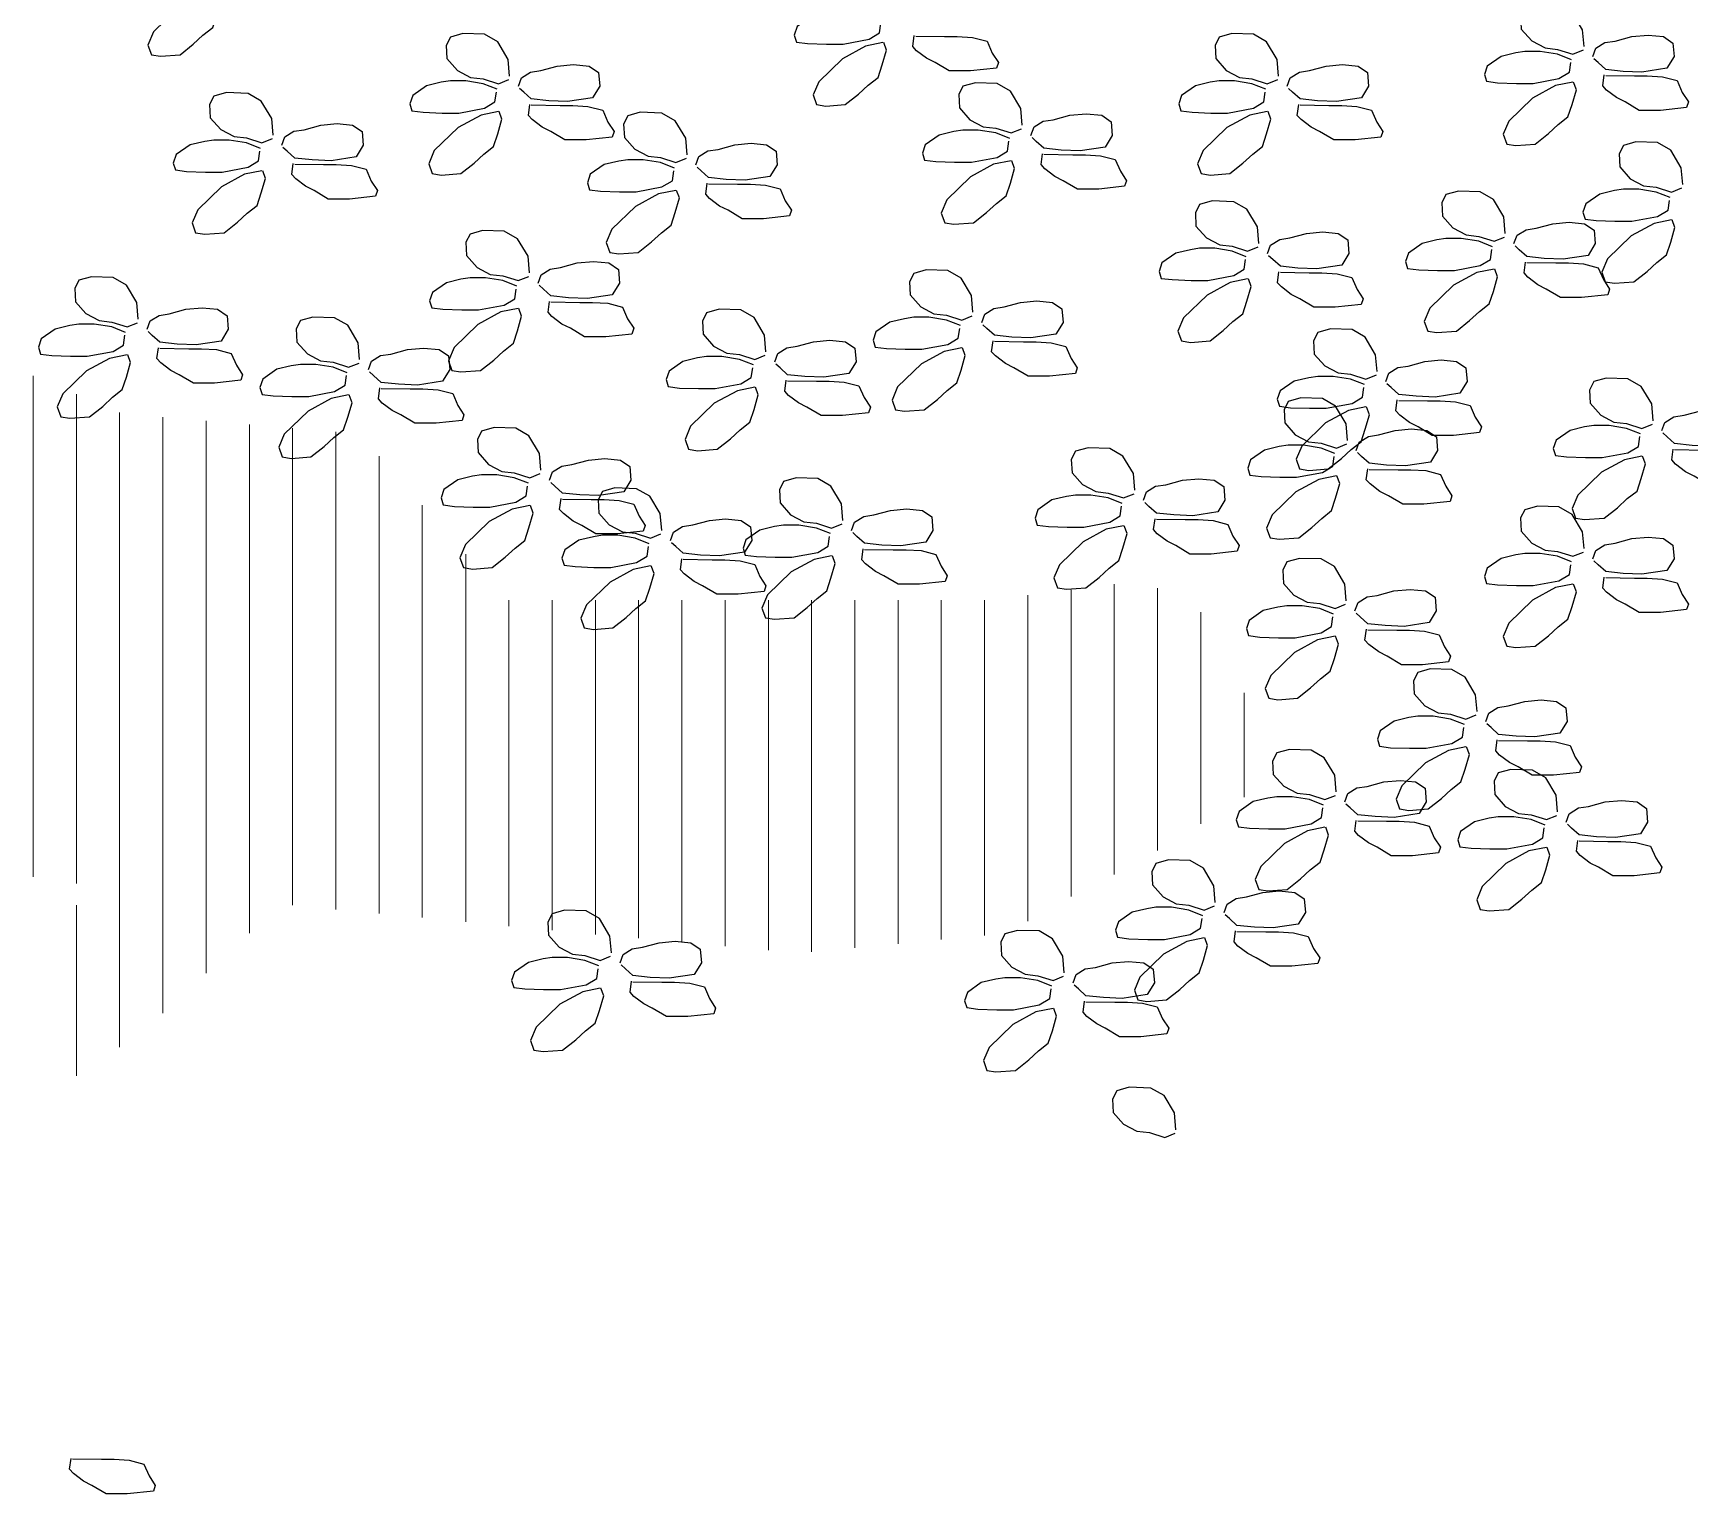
# Model space of a CAD drawing. Header units: millimetres. Extents: x 13268 to 164478, y 289082 to 363688.
# Drawn here: x 112344 to 114661, y 348337 to 350380 of the extents above; entities that cross this region are included whole.
import ezdxf

# ---------------------------------------------------------------- set-up
doc = ezdxf.new("R2010")
doc.units = ezdxf.units.MM

# ---------------------------------------------------------------- blocks, each defined once
blk = doc.blocks.new('A$C5F295478')
at = {"lineweight": 0}
for p, q in [((3620, 2626.5), (3620, 3043.5)), ((3656, 2621.1), (3656, 3028.4)), ((3692, 2484.8), (3692, 3013.2)), ((3728, 2513), (3728, 3009.1)), ((3764, 2546.4), (3764, 3006.1)), ((3800, 2579.8), (3800, 3003.1)), ((3836, 2603), (3836, 3000.1)), ((3872, 2599.5), (3872, 2997.1)), ((3908, 2596.1), (3908, 2976.7)), ((3944, 2592.6), (3944, 2935.9)), ((3980.1, 2589.1), (3980.1, 2895.2)), ((4520.1, 2628.4), (4520.1, 2870.1)), ((4016.1, 2585.6), (4016.1, 2856.8)), ((4052.1, 2582.1), (4052.1, 2856.8)), ((4088.1, 2578.7), (4088.1, 2856.8)), ((4124.1, 2575.4), (4124.1, 2856.8)), ((4160.1, 2572.2), (4160.1, 2856.8)), ((4196.1, 2568.9), (4196.1, 2856.8)), ((4232.1, 2565.6), (4232.1, 2856.8)), ((4268.1, 2564.1), (4268.1, 2856.8)), ((4304.1, 2567.5), (4304.1, 2856.8)), ((4340.1, 2570.9), (4340.1, 2856.8)), ((4376.1, 2574.3), (4376.1, 2856.8)), ((4412.1, 2577.8), (4412.1, 2856.8)), ((4448.1, 2589.6), (4448.1, 2861.1)), ((4484.1, 2610.1), (4484.1, 2865.6)), ((4556.1, 2648.6), (4556.1, 2866.8)), ((4592.1, 2670.7), (4592.1, 2846.9)), ((4628.1, 2692.9), (4628.1, 2779.8)), ((3656, 2460.8), (3656, 2603.1))]:
    blk.add_line(p, q, dxfattribs=at)
for points in [[(3773.6, 3362.5), (3759.1, 3359.6), (3739.9, 3349.1), (3720.2, 3330), (3715.5, 3319), (3718.5, 3310.9), (3726, 3309.7), (3742.3, 3310.9), (3753.3, 3319.6), (3761.4, 3327.1), (3769.5, 3333.5), (3773, 3343.9), (3776.5, 3356.1), (3774.2, 3362.5)], [(4911.2, 3317.8), (4910, 3331.7), (4901.3, 3346.2), (4890.3, 3352.6), (4872.3, 3353.1), (4861.9, 3350.2), (4858.4, 3343.3), (4858.9, 3332.3), (4867.7, 3322.4), (4878.7, 3316.6), (4889.1, 3315.4), (4901.9, 3311.4), (4910.6, 3314.9)], [(4326.3, 3339.5), (4314.7, 3344.2), (4300.2, 3346.5), (4287.4, 3346.5), (4279.9, 3345.3), (4267.7, 3342.4), (4256.1, 3334.3), (4253.7, 3327.3), (4255.5, 3321.5), (4264.8, 3320.4), (4280.4, 3319.8), (4294.4, 3319.8), (4315.9, 3323.9), (4324.6, 3329.1), (4325.7, 3337.2)], [(4016.7, 3293.2), (4015.6, 3307.1), (4006.9, 3321.6), (3995.8, 3328), (3977.8, 3328.5), (3967.4, 3325.6), (3963.9, 3318.7), (3964.5, 3307.7), (3973.2, 3297.8), (3984.2, 3292), (3994.7, 3290.9), (4007.4, 3286.8), (4016.1, 3290.3)], [(4354.8, 3326.5), (4378.8, 3326.1), (4389.4, 3326.1), (4402, 3325.3), (4414.2, 3322.1), (4418.5, 3312.3), (4423.6, 3304.4), (4422.1, 3299.7), (4400.4, 3297.4), (4382.7, 3297.4), (4370.9, 3304.4), (4363.8, 3308), (4355.5, 3314.3), (4352.4, 3317.8), (4353.6, 3326.9)], [(4656.8, 3293.2), (4655.6, 3307.1), (4646.9, 3321.6), (4635.9, 3328), (4617.9, 3328.5), (4607.5, 3325.6), (4604, 3318.7), (4604.6, 3307.7), (4613.3, 3297.8), (4624.3, 3292), (4634.7, 3290.9), (4647.5, 3286.8), (4656.2, 3290.3)], [(4918.5, 3309.4), (4921, 3316.3), (4928.6, 3321), (4937.1, 3322.3), (4950.9, 3326.1), (4964.5, 3327.3), (4977.4, 3326.1), (4985.2, 3320.7), (4986.2, 3309.4), (4980.2, 3299.7), (4959.4, 3296.5), (4943.7, 3297.1), (4929.2, 3298.7), (4922.9, 3304.4), (4919.4, 3307.5)], [(4327.5, 3321), (4313, 3318.1), (4293.8, 3307.6), (4274.1, 3288.5), (4269.4, 3277.5), (4272.3, 3269.4), (4279.9, 3268.2), (4296.1, 3269.4), (4307.2, 3278.1), (4315.3, 3285.6), (4323.4, 3292), (4326.9, 3302.4), (4330.4, 3314.6), (4328.1, 3321)], [(4900.8, 3306.7), (4889.1, 3311.4), (4874.6, 3313.7), (4861.9, 3313.7), (4854.3, 3312.5), (4842.1, 3309.6), (4830.5, 3301.5), (4828.2, 3294.6), (4829.9, 3288.8), (4839.2, 3287.6), (4854.9, 3287), (4868.8, 3287), (4890.3, 3291.1), (4899, 3296.3), (4900.2, 3304.4)], [(4024, 3284.8), (4026.5, 3291.7), (4034.1, 3296.4), (4042.6, 3297.7), (4056.4, 3301.5), (4070, 3302.7), (4082.9, 3301.5), (4090.8, 3296.1), (4091.7, 3284.8), (4085.7, 3275.1), (4064.9, 3271.9), (4049.2, 3272.5), (4034.7, 3274.1), (4028.4, 3279.8), (4025, 3282.9)], [(4664.1, 3284.8), (4666.6, 3291.7), (4674.2, 3296.4), (4682.7, 3297.7), (4696.5, 3301.5), (4710.1, 3302.7), (4723, 3301.5), (4730.9, 3296.1), (4731.8, 3284.8), (4725.8, 3275.1), (4705, 3271.9), (4689.3, 3272.5), (4674.8, 3274.1), (4668.5, 3279.8), (4665, 3282.9)], [(4006.3, 3282.2), (3994.7, 3286.8), (3980.1, 3289.1), (3967.4, 3289.1), (3959.8, 3288), (3947.6, 3285.1), (3936, 3276.9), (3933.7, 3270), (3935.4, 3264.2), (3944.7, 3263), (3960.4, 3262.4), (3974.3, 3262.4), (3995.8, 3266.5), (4004.5, 3271.7), (4005.7, 3279.8)], [(4443.4, 3252.2), (4442.3, 3266.1), (4433.6, 3280.6), (4422.5, 3287), (4404.5, 3287.6), (4394.1, 3284.7), (4390.6, 3277.7), (4391.2, 3266.7), (4399.9, 3256.8), (4410.9, 3251), (4421.4, 3249.9), (4434.2, 3245.8), (4442.9, 3249.3)], [(4646.4, 3282.2), (4634.7, 3286.8), (4620.2, 3289.1), (4607.5, 3289.1), (4599.9, 3288), (4587.7, 3285.1), (4576.1, 3276.9), (4573.8, 3270), (4575.5, 3264.2), (4584.8, 3263), (4600.5, 3262.4), (4614.4, 3262.4), (4635.9, 3266.5), (4644.6, 3271.7), (4645.8, 3279.8)], [(4901.9, 3288.2), (4887.4, 3285.3), (4868.2, 3274.8), (4848.5, 3255.7), (4843.9, 3244.7), (4846.8, 3236.6), (4854.3, 3235.4), (4870.6, 3236.6), (4881.6, 3245.3), (4889.7, 3252.8), (4897.8, 3259.2), (4901.3, 3269.6), (4904.8, 3281.8), (4902.5, 3288.2)], [(4929.2, 3293.7), (4953.2, 3293.3), (4963.8, 3293.3), (4976.4, 3292.5), (4988.6, 3289.4), (4993, 3279.5), (4998.1, 3271.7), (4996.5, 3266.9), (4974.9, 3264.6), (4957.1, 3264.6), (4945.3, 3271.7), (4938.3, 3275.2), (4930, 3281.5), (4926.8, 3285), (4928, 3294.1)], [(3819.8, 3244), (3818.6, 3257.9), (3809.9, 3272.4), (3798.9, 3278.8), (3780.9, 3279.4), (3770.4, 3276.5), (3766.9, 3269.5), (3767.5, 3258.5), (3776.2, 3248.6), (3787.3, 3242.8), (3797.7, 3241.7), (3810.5, 3237.6), (3819.2, 3241.1)], [(4034.7, 3269.1), (4058.7, 3268.7), (4069.4, 3268.7), (4081.9, 3267.9), (4094.2, 3264.8), (4098.5, 3254.9), (4103.6, 3247.1), (4102, 3242.4), (4080.4, 3240), (4062.7, 3240), (4050.9, 3247.1), (4043.8, 3250.6), (4035.5, 3256.9), (4032.4, 3260.4), (4033.5, 3269.5)], [(4674.8, 3269.1), (4698.8, 3268.7), (4709.4, 3268.7), (4722, 3267.9), (4734.2, 3264.8), (4738.6, 3254.9), (4743.7, 3247.1), (4742.1, 3242.4), (4720.5, 3240), (4702.8, 3240), (4690.9, 3247.1), (4683.9, 3250.6), (4675.6, 3256.9), (4672.4, 3260.4), (4673.6, 3269.5)], [(4007.4, 3263.6), (3992.9, 3260.7), (3973.8, 3250.3), (3954, 3231.1), (3949.4, 3220.1), (3952.3, 3212), (3959.8, 3210.8), (3976.1, 3212), (3987.1, 3220.7), (3995.2, 3228.2), (4003.4, 3234.6), (4006.9, 3245), (4010.3, 3257.2), (4008, 3263.6)], [(4164.4, 3227.6), (4163.3, 3241.5), (4154.6, 3256), (4143.5, 3262.4), (4125.5, 3263), (4115.1, 3260.1), (4111.6, 3253.1), (4112.2, 3242.1), (4120.9, 3232.2), (4131.9, 3226.4), (4142.4, 3225.3), (4155.1, 3221.2), (4163.9, 3224.7)], [(4450.7, 3243.8), (4453.3, 3250.8), (4460.8, 3255.5), (4469.3, 3256.7), (4483.2, 3260.5), (4496.7, 3261.8), (4509.6, 3260.5), (4517.5, 3255.2), (4518.4, 3243.8), (4512.5, 3234.1), (4491.7, 3230.9), (4475.9, 3231.6), (4461.4, 3233.1), (4455.1, 3238.8), (4451.7, 3241.9)], [(4647.5, 3263.6), (4633, 3260.7), (4613.8, 3250.3), (4594.1, 3231.1), (4589.5, 3220.1), (4592.4, 3212), (4599.9, 3210.8), (4616.2, 3212), (4627.2, 3220.7), (4635.3, 3228.2), (4643.5, 3234.6), (4646.9, 3245), (4650.4, 3257.2), (4648.1, 3263.6)], [(3827.1, 3235.6), (3829.6, 3242.6), (3837.1, 3247.3), (3845.6, 3248.5), (3859.5, 3252.3), (3873, 3253.6), (3885.9, 3252.3), (3893.8, 3247), (3894.8, 3235.6), (3888.8, 3225.9), (3868, 3222.7), (3852.3, 3223.4), (3837.8, 3224.9), (3831.5, 3230.6), (3828, 3233.7)], [(4433, 3241.2), (4421.4, 3245.8), (4406.9, 3248.1), (4394.1, 3248.1), (4386.5, 3247), (4374.4, 3244.1), (4362.7, 3236), (4360.4, 3229), (4362.2, 3223.2), (4371.5, 3222), (4387.1, 3221.5), (4401.1, 3221.5), (4422.5, 3225.5), (4431.3, 3230.7), (4432.4, 3238.9)], [(3809.3, 3233), (3797.7, 3237.6), (3783.2, 3239.9), (3770.4, 3239.9), (3762.9, 3238.8), (3750.7, 3235.9), (3739.1, 3227.8), (3736.7, 3220.8), (3738.5, 3215), (3747.8, 3213.8), (3763.5, 3213.3), (3777.4, 3213.3), (3798.9, 3217.3), (3807.6, 3222.5), (3808.7, 3230.7)], [(4171.7, 3219.2), (4174.2, 3226.2), (4181.8, 3230.9), (4190.3, 3232.1), (4204.2, 3235.9), (4217.7, 3237.2), (4230.6, 3235.9), (4238.5, 3230.6), (4239.4, 3219.2), (4233.4, 3209.5), (4212.7, 3206.4), (4196.9, 3207), (4182.4, 3208.6), (4176.1, 3214.2), (4172.7, 3217.4)], [(4461.4, 3228.1), (4485.5, 3227.7), (4496.1, 3227.7), (4508.7, 3226.9), (4520.9, 3223.8), (4525.2, 3214), (4530.3, 3206.1), (4528.7, 3201.4), (4507.1, 3199), (4489.4, 3199), (4477.6, 3206.1), (4470.5, 3209.6), (4462.2, 3215.9), (4459.1, 3219.5), (4460.3, 3228.5)], [(4993.3, 3203), (4992.1, 3216.9), (4983.4, 3231.4), (4972.4, 3237.8), (4954.4, 3238.4), (4943.9, 3235.5), (4940.4, 3228.5), (4941, 3217.5), (4949.7, 3207.7), (4960.8, 3201.9), (4971.2, 3200.7), (4984, 3196.6), (4992.7, 3200.1)], [(3810.5, 3214.4), (3796, 3211.5), (3776.8, 3201.1), (3757.1, 3181.9), (3752.4, 3170.9), (3755.3, 3162.8), (3762.9, 3161.7), (3779.1, 3162.8), (3790.2, 3171.5), (3798.3, 3179), (3806.4, 3185.4), (3809.9, 3195.9), (3813.4, 3208), (3811.1, 3214.4)], [(3837.8, 3219.9), (3861.8, 3219.5), (3872.4, 3219.5), (3885, 3218.7), (3897.2, 3215.6), (3901.5, 3205.8), (3906.6, 3197.9), (3905.1, 3193.2), (3883.4, 3190.8), (3865.7, 3190.8), (3853.9, 3197.9), (3846.8, 3201.4), (3838.6, 3207.7), (3835.4, 3211.3), (3836.6, 3220.3)], [(4154, 3216.6), (4142.4, 3221.2), (4127.9, 3223.5), (4115.1, 3223.5), (4107.5, 3222.4), (4095.3, 3219.5), (4083.7, 3211.4), (4081.4, 3204.4), (4083.1, 3198.6), (4092.4, 3197.4), (4108.1, 3196.9), (4122, 3196.9), (4143.5, 3200.9), (4152.2, 3206.1), (4153.4, 3214.3)], [(4434.2, 3222.6), (4419.6, 3219.7), (4400.5, 3209.3), (4380.7, 3190.1), (4376.1, 3179.1), (4379, 3171), (4386.5, 3169.8), (4402.8, 3171), (4413.8, 3179.7), (4422, 3187.2), (4430.1, 3193.6), (4433.6, 3204.1), (4437.1, 3216.2), (4434.7, 3222.6)], [(4182.4, 3203.5), (4206.4, 3203.1), (4217.1, 3203.1), (4229.7, 3202.3), (4241.9, 3199.2), (4246.2, 3189.4), (4251.3, 3181.5), (4249.7, 3176.8), (4228.1, 3174.4), (4210.4, 3174.4), (4198.6, 3181.5), (4191.5, 3185), (4183.2, 3191.3), (4180.1, 3194.9), (4181.2, 3203.9)], [(4155.1, 3198), (4140.6, 3195.1), (4121.5, 3184.7), (4101.7, 3165.6), (4097.1, 3154.5), (4100, 3146.4), (4107.5, 3145.3), (4123.8, 3146.4), (4134.8, 3155.1), (4143, 3162.7), (4151.1, 3169), (4154.6, 3179.5), (4158, 3191.7), (4155.7, 3198)], [(4640.4, 3153.8), (4639.2, 3167.8), (4630.5, 3182.3), (4619.5, 3188.6), (4601.5, 3189.2), (4591, 3186.3), (4587.6, 3179.4), (4588.1, 3168.3), (4596.9, 3158.5), (4607.9, 3152.7), (4618.3, 3151.5), (4631.1, 3147.5), (4639.8, 3150.9)], [(4845.6, 3162), (4844.4, 3176), (4835.7, 3190.5), (4824.7, 3196.8), (4806.7, 3197.4), (4796.2, 3194.5), (4792.7, 3187.6), (4793.3, 3176.5), (4802, 3166.7), (4813, 3160.9), (4823.5, 3159.7), (4836.3, 3155.7), (4845, 3159.1)], [(4982.8, 3192), (4971.2, 3196.6), (4956.7, 3199), (4943.9, 3199), (4936.4, 3197.8), (4924.2, 3194.9), (4912.6, 3186.8), (4910.2, 3179.8), (4912, 3174), (4921.3, 3172.9), (4936.9, 3172.3), (4950.9, 3172.3), (4972.4, 3176.3), (4981.1, 3181.6), (4982.2, 3189.7)], [(4984, 3173.4), (4969.5, 3170.5), (4950.3, 3160.1), (4930.6, 3141), (4925.9, 3129.9), (4928.8, 3121.8), (4936.4, 3120.7), (4952.6, 3121.8), (4963.7, 3130.5), (4971.8, 3138.1), (4979.9, 3144.4), (4983.4, 3154.9), (4986.9, 3167.1), (4984.6, 3173.4)], [(4033.1, 3129.3), (4032, 3143.2), (4023.3, 3157.7), (4012.2, 3164), (3994.2, 3164.6), (3983.8, 3161.7), (3980.3, 3154.8), (3980.9, 3143.7), (3989.6, 3133.9), (4000.6, 3128.1), (4011.1, 3126.9), (4023.8, 3122.9), (4032.6, 3126.4)], [(4647.7, 3145.5), (4650.2, 3152.4), (4657.8, 3157.1), (4666.3, 3158.4), (4680.1, 3162.1), (4693.7, 3163.4), (4706.6, 3162.1), (4714.4, 3156.8), (4715.4, 3145.5), (4709.4, 3135.7), (4688.6, 3132.6), (4672.9, 3133.2), (4658.4, 3134.8), (4652.1, 3140.4), (4648.6, 3143.6)], [(4852.8, 3153.7), (4855.4, 3160.6), (4862.9, 3165.3), (4871.4, 3166.6), (4885.3, 3170.3), (4898.8, 3171.6), (4911.7, 3170.3), (4919.6, 3165), (4920.5, 3153.7), (4914.6, 3143.9), (4893.8, 3140.8), (4878, 3141.4), (4863.5, 3143), (4857.3, 3148.6), (4853.8, 3151.8)], [(4629.9, 3142.8), (4618.3, 3147.5), (4603.8, 3149.8), (4591, 3149.8), (4583.5, 3148.6), (4571.3, 3145.7), (4559.7, 3137.6), (4557.4, 3130.6), (4559.1, 3124.8), (4568.4, 3123.7), (4584.1, 3123.1), (4598, 3123.1), (4619.5, 3127.2), (4628.2, 3132.4), (4629.4, 3140.5)], [(4835.1, 3151), (4823.5, 3155.7), (4809, 3158), (4796.2, 3158), (4788.7, 3156.8), (4776.5, 3153.9), (4764.9, 3145.8), (4762.5, 3138.8), (4764.3, 3133), (4773.6, 3131.9), (4789.2, 3131.3), (4803.2, 3131.3), (4824.7, 3135.4), (4833.4, 3140.6), (4834.5, 3148.7)], [(4040.4, 3120.9), (4042.9, 3127.8), (4050.5, 3132.5), (4059, 3133.8), (4072.9, 3137.6), (4086.4, 3138.8), (4099.3, 3137.6), (4107.2, 3132.2), (4108.1, 3120.9), (4102.1, 3111.1), (4081.4, 3108), (4065.6, 3108.6), (4051.1, 3110.2), (4044.8, 3115.9), (4041.4, 3119)], [(4402.4, 3096.5), (4401.3, 3110.4), (4392.5, 3124.9), (4381.5, 3131.3), (4363.5, 3131.8), (4353.1, 3128.9), (4349.6, 3122), (4350.2, 3111), (4358.9, 3101.1), (4369.9, 3095.3), (4380.4, 3094.1), (4393.1, 3090.1), (4401.8, 3093.6)], [(4836.3, 3132.5), (4821.8, 3129.6), (4802.6, 3119.1), (4782.8, 3100), (4778.2, 3089), (4781.1, 3080.9), (4788.7, 3079.7), (4804.9, 3080.9), (4815.9, 3089.6), (4824.1, 3097.1), (4832.2, 3103.5), (4835.7, 3113.9), (4839.2, 3126.1), (4836.8, 3132.5)], [(4863.5, 3138), (4887.6, 3137.6), (4898.2, 3137.6), (4910.8, 3136.8), (4923, 3133.6), (4927.3, 3123.8), (4932.4, 3115.9), (4930.9, 3111.2), (4909.2, 3108.9), (4891.5, 3108.9), (4879.7, 3115.9), (4872.6, 3119.5), (4864.3, 3125.8), (4861.2, 3129.3), (4862.4, 3138.3)], [(3707.5, 3090.7), (3706.3, 3104.6), (3697.6, 3119.1), (3686.6, 3125.5), (3668.6, 3126.1), (3658.1, 3123.2), (3654.6, 3116.2), (3655.2, 3105.2), (3663.9, 3095.4), (3675, 3089.6), (3685.4, 3088.4), (3698.2, 3084.3), (3706.9, 3087.8)], [(4022.7, 3118.2), (4011.1, 3122.9), (3996.6, 3125.2), (3983.8, 3125.2), (3976.2, 3124), (3964, 3121.1), (3952.4, 3113), (3950.1, 3106.1), (3951.8, 3100.3), (3961.1, 3099.1), (3976.8, 3098.5), (3990.8, 3098.5), (4012.2, 3102.6), (4020.9, 3107.8), (4022.1, 3115.9)], [(4631.1, 3124.3), (4616.6, 3121.4), (4597.4, 3110.9), (4577.7, 3091.8), (4573, 3080.8), (4576, 3072.7), (4583.5, 3071.5), (4599.8, 3072.7), (4610.8, 3081.4), (4618.9, 3088.9), (4627, 3095.3), (4630.5, 3105.7), (4634, 3117.9), (4631.7, 3124.3)], [(4658.4, 3129.8), (4682.4, 3129.4), (4693, 3129.4), (4705.6, 3128.6), (4717.8, 3125.4), (4722.2, 3115.6), (4727.3, 3107.7), (4725.7, 3103), (4704, 3100.7), (4686.3, 3100.7), (4674.5, 3107.7), (4667.4, 3111.3), (4659.2, 3117.6), (4656, 3121.1), (4657.2, 3130.2)], [(4051.1, 3105.2), (4075.1, 3104.8), (4085.8, 3104.8), (4098.4, 3104), (4110.6, 3100.8), (4114.9, 3091), (4120, 3083.2), (4118.4, 3078.4), (4096.8, 3076.1), (4079.1, 3076.1), (4067.3, 3083.2), (4060.2, 3086.7), (4051.9, 3093), (4048.8, 3096.5), (4049.9, 3105.6)], [(4409.7, 3088.1), (4412.2, 3095), (4419.8, 3099.7), (4428.3, 3101), (4442.1, 3104.8), (4455.7, 3106), (4468.6, 3104.8), (4476.5, 3099.4), (4477.4, 3088.1), (4471.4, 3078.4), (4450.6, 3075.2), (4434.9, 3075.8), (4420.4, 3077.4), (4414.1, 3083.1), (4410.6, 3086.2)], [(3714.8, 3082.4), (3717.3, 3089.3), (3724.8, 3094), (3733.3, 3095.3), (3747.2, 3099), (3760.7, 3100.3), (3773.6, 3099), (3781.5, 3093.7), (3782.5, 3082.4), (3776.5, 3072.6), (3755.7, 3069.5), (3740, 3070.1), (3725.5, 3071.7), (3719.2, 3077.3), (3715.7, 3080.5)], [(3891.8, 3057.2), (3890.7, 3071.2), (3882, 3085.7), (3870.9, 3092), (3852.9, 3092.6), (3842.5, 3089.7), (3839, 3082.8), (3839.6, 3071.7), (3848.3, 3061.9), (3859.3, 3056.1), (3869.8, 3054.9), (3882.6, 3050.9), (3891.3, 3054.3)], [(4023.8, 3099.7), (4009.3, 3096.8), (3990.2, 3086.3), (3970.4, 3067.2), (3965.8, 3056.2), (3968.7, 3048.1), (3976.2, 3046.9), (3992.5, 3048.1), (4003.5, 3056.8), (4011.7, 3064.3), (4019.8, 3070.7), (4023.3, 3081.1), (4026.7, 3093.3), (4024.4, 3099.7)], [(4230.1, 3063.7), (4228.9, 3077.6), (4220.2, 3092.1), (4209.2, 3098.5), (4191.2, 3099.1), (4180.7, 3096.2), (4177.2, 3089.2), (4177.8, 3078.2), (4186.5, 3068.3), (4197.6, 3062.5), (4208, 3061.4), (4220.8, 3057.3), (4229.5, 3060.8)], [(4392, 3085.5), (4380.4, 3090.1), (4365.8, 3092.4), (4353.1, 3092.4), (4345.5, 3091.2), (4333.3, 3088.4), (4321.7, 3080.2), (4319.4, 3073.3), (4321.1, 3067.5), (4330.4, 3066.3), (4346.1, 3065.7), (4360, 3065.7), (4381.5, 3069.8), (4390.2, 3075), (4391.4, 3083.1)], [(3697, 3079.7), (3685.4, 3084.3), (3670.9, 3086.7), (3658.1, 3086.7), (3650.6, 3085.5), (3638.4, 3082.6), (3626.8, 3074.5), (3624.4, 3067.5), (3626.2, 3061.7), (3635.5, 3060.6), (3651.2, 3060), (3665.1, 3060), (3686.6, 3064), (3695.3, 3069.3), (3696.4, 3077.4)], [(4738.9, 3047.3), (4737.7, 3061.2), (4729, 3075.7), (4718, 3082.1), (4700, 3082.7), (4689.5, 3079.8), (4686, 3072.8), (4686.6, 3061.8), (4695.3, 3051.9), (4706.4, 3046.1), (4716.8, 3045), (4729.6, 3040.9), (4738.3, 3044.4)], [(3725.5, 3066.6), (3749.5, 3066.2), (3760.1, 3066.2), (3772.7, 3065.5), (3784.9, 3062.3), (3789.2, 3052.5), (3794.3, 3044.6), (3792.8, 3039.9), (3771.1, 3037.5), (3753.4, 3037.5), (3741.6, 3044.6), (3734.5, 3048.2), (3726.3, 3054.5), (3723.1, 3058), (3724.3, 3067)], [(3899.1, 3048.9), (3901.7, 3055.8), (3909.2, 3060.5), (3917.7, 3061.8), (3931.6, 3065.6), (3945.1, 3066.8), (3958, 3065.6), (3965.9, 3060.2), (3966.8, 3048.9), (3960.9, 3039.1), (3940.1, 3036), (3924.3, 3036.6), (3909.8, 3038.2), (3903.5, 3043.9), (3900.1, 3047)], [(4237.4, 3055.3), (4239.9, 3062.2), (4247.4, 3067), (4256, 3068.2), (4269.8, 3072), (4283.3, 3073.3), (4296.3, 3072), (4304.1, 3066.6), (4305.1, 3055.3), (4299.1, 3045.6), (4278.3, 3042.4), (4262.6, 3043.1), (4248.1, 3044.6), (4241.8, 3050.3), (4238.3, 3053.4)], [(4393.1, 3066.9), (4378.6, 3064), (4359.5, 3053.6), (4339.7, 3034.4), (4335.1, 3023.4), (4338, 3015.3), (4345.5, 3014.1), (4361.8, 3015.3), (4372.8, 3024), (4380.9, 3031.5), (4389.1, 3037.9), (4392.5, 3048.3), (4396, 3060.5), (4393.7, 3066.9)], [(4420.4, 3072.4), (4444.4, 3072), (4455, 3072), (4467.6, 3071.2), (4479.8, 3068.1), (4484.2, 3058.2), (4489.3, 3050.4), (4487.7, 3045.7), (4466.1, 3043.3), (4448.4, 3043.3), (4436.5, 3050.4), (4429.5, 3053.9), (4421.2, 3060.2), (4418, 3063.7), (4419.2, 3072.8)], [(3698.2, 3061.1), (3683.7, 3058.2), (3664.5, 3047.8), (3644.8, 3028.7), (3640.1, 3017.7), (3643, 3009.5), (3650.6, 3008.4), (3666.8, 3009.5), (3677.9, 3018.2), (3686, 3025.8), (3694.1, 3032.2), (3697.6, 3042.6), (3701.1, 3054.8), (3698.8, 3061.1)], [(3881.4, 3046.2), (3869.8, 3050.9), (3855.3, 3053.2), (3842.5, 3053.2), (3834.9, 3052), (3822.8, 3049.1), (3811.1, 3041), (3808.8, 3034), (3810.6, 3028.2), (3819.9, 3027.1), (3835.5, 3026.5), (3849.5, 3026.5), (3870.9, 3030.6), (3879.7, 3035.8), (3880.8, 3043.9)], [(4219.6, 3052.7), (4208, 3057.3), (4193.5, 3059.6), (4180.7, 3059.6), (4173.2, 3058.5), (4161, 3055.6), (4149.4, 3047.4), (4147.1, 3040.5), (4148.8, 3034.7), (4158.1, 3033.5), (4173.8, 3033), (4187.7, 3033), (4209.2, 3037), (4217.9, 3042.2), (4219.1, 3050.3)], [(4746.2, 3038.9), (4748.7, 3045.9), (4756.2, 3050.6), (4764.7, 3051.8), (4778.6, 3055.6), (4792.1, 3056.9), (4805, 3055.6), (4812.9, 3050.3), (4813.9, 3038.9), (4807.9, 3029.2), (4787.1, 3026), (4771.4, 3026.7), (4756.9, 3028.2), (4750.6, 3033.9), (4747.1, 3037)], [(4248.1, 3039.6), (4272.1, 3039.2), (4282.7, 3039.2), (4295.3, 3038.4), (4307.5, 3035.3), (4311.8, 3025.5), (4317, 3017.6), (4315.4, 3012.9), (4293.7, 3010.5), (4276, 3010.5), (4264.2, 3017.6), (4257.1, 3021.1), (4248.9, 3027.4), (4245.7, 3031), (4246.9, 3040)], [(4728.4, 3036.3), (4716.8, 3040.9), (4702.3, 3043.2), (4689.5, 3043.2), (4682, 3042.1), (4669.8, 3039.2), (4658.2, 3031.1), (4655.8, 3024.1), (4657.6, 3018.3), (4666.9, 3017.1), (4682.6, 3016.6), (4696.5, 3016.6), (4718, 3020.6), (4726.7, 3025.8), (4727.8, 3034)], [(4968.6, 3006.3), (4967.5, 3020.2), (4958.8, 3034.7), (4947.7, 3041.1), (4929.7, 3041.7), (4919.3, 3038.8), (4915.8, 3031.8), (4916.4, 3020.8), (4925.1, 3011), (4936.1, 3005.2), (4946.6, 3004), (4959.4, 2999.9), (4968.1, 3003.4)], [(3882.6, 3027.7), (3868, 3024.8), (3848.9, 3014.3), (3829.1, 2995.2), (3824.5, 2984.2), (3827.4, 2976.1), (3834.9, 2974.9), (3851.2, 2976.1), (3862.2, 2984.8), (3870.4, 2992.3), (3878.5, 2998.7), (3882, 3009.1), (3885.5, 3021.3), (3883.1, 3027.7)], [(3909.8, 3033.2), (3933.9, 3032.8), (3944.5, 3032.8), (3957.1, 3032), (3969.3, 3028.8), (3973.6, 3019), (3978.7, 3011.1), (3977.1, 3006.4), (3955.5, 3004.1), (3937.8, 3004.1), (3926, 3011.1), (3918.9, 3014.7), (3910.6, 3021), (3907.5, 3024.5), (3908.7, 3033.6)], [(4220.8, 3034.1), (4206.3, 3031.2), (4187.1, 3020.8), (4167.4, 3001.6), (4162.7, 2990.6), (4165.6, 2982.5), (4173.2, 2981.3), (4189.4, 2982.5), (4200.5, 2991.2), (4208.6, 2998.7), (4216.7, 3005.1), (4220.2, 3015.6), (4223.7, 3027.7), (4221.4, 3034.1)], [(4714.3, 2989.9), (4713.1, 3003.8), (4704.4, 3018.3), (4693.4, 3024.7), (4675.4, 3025.3), (4664.9, 3022.4), (4661.4, 3015.4), (4662, 3004.4), (4670.7, 2994.6), (4681.7, 2988.8), (4692.2, 2987.6), (4705, 2983.5), (4713.7, 2987)], [(4756.9, 3023.2), (4780.9, 3022.8), (4791.5, 3022.8), (4804.1, 3022), (4816.3, 3018.9), (4820.6, 3009.1), (4825.7, 3001.2), (4824.2, 2996.5), (4802.5, 2994.1), (4784.8, 2994.1), (4773, 3001.2), (4765.9, 3004.7), (4757.7, 3011), (4754.5, 3014.6), (4755.7, 3023.6)], [(4729.6, 3017.7), (4715.1, 3014.8), (4695.9, 3004.4), (4676.2, 2985.2), (4671.5, 2974.2), (4674.4, 2966.1), (4682, 2964.9), (4698.2, 2966.1), (4709.3, 2974.8), (4717.4, 2982.3), (4725.5, 2988.7), (4729, 2999.2), (4732.5, 3011.3), (4730.2, 3017.7)], [(4975.9, 2998), (4978.5, 3004.9), (4986, 3009.6), (4994.5, 3010.8), (5008.4, 3014.6), (5021.9, 3015.9), (5034.8, 3014.6), (5042.7, 3009.3), (5043.6, 2998), (5037.7, 2988.2), (5016.9, 2985.1), (5001.1, 2985.7), (4986.6, 2987.3), (4980.3, 2992.9), (4976.9, 2996.1)], [(4042.7, 2965.2), (4041.5, 2979.1), (4032.8, 2993.6), (4021.8, 3000), (4003.8, 3000.5), (3993.3, 2997.6), (3989.9, 2990.7), (3990.4, 2979.7), (3999.2, 2969.8), (4010.2, 2964), (4020.6, 2962.9), (4033.4, 2958.8), (4042.1, 2962.3)], [(4721.5, 2981.6), (4724.1, 2988.5), (4731.6, 2993.2), (4740.1, 2994.5), (4754, 2998.2), (4767.5, 2999.5), (4780.4, 2998.2), (4788.3, 2992.9), (4789.2, 2981.6), (4783.3, 2971.8), (4762.5, 2968.7), (4746.7, 2969.3), (4732.2, 2970.9), (4726, 2976.5), (4722.5, 2979.7)], [(4958.2, 2995.3), (4946.6, 2999.9), (4932.1, 3002.3), (4919.3, 3002.3), (4911.7, 3001.1), (4899.6, 2998.2), (4887.9, 2990.1), (4885.6, 2983.1), (4887.4, 2977.3), (4896.7, 2976.2), (4912.3, 2975.6), (4926.3, 2975.6), (4947.7, 2979.6), (4956.5, 2984.9), (4957.6, 2993)], [(4537.2, 2948.4), (4536, 2962.3), (4527.3, 2976.8), (4516.3, 2983.2), (4498.3, 2983.8), (4487.8, 2980.9), (4484.3, 2973.9), (4484.9, 2962.9), (4493.6, 2953.1), (4504.6, 2947.3), (4515.1, 2946.1), (4527.9, 2942.1), (4536.6, 2945.5)], [(4703.8, 2978.9), (4692.2, 2983.5), (4677.7, 2985.9), (4664.9, 2985.9), (4657.4, 2984.7), (4645.2, 2981.8), (4633.5, 2973.7), (4631.2, 2966.7), (4633, 2960.9), (4642.3, 2959.8), (4657.9, 2959.2), (4671.9, 2959.2), (4693.4, 2963.2), (4702.1, 2968.5), (4703.2, 2976.6)], [(4986.6, 2982.2), (5010.7, 2981.8), (5021.3, 2981.8), (5033.9, 2981.1), (5046.1, 2977.9), (5050.4, 2968.1), (5055.5, 2960.2), (5053.9, 2955.5), (5032.3, 2953.1), (5014.6, 2953.1), (5002.8, 2960.2), (4995.7, 2963.8), (4987.4, 2970), (4984.3, 2973.6), (4985.5, 2982.6)], [(4050, 2956.8), (4052.5, 2963.7), (4060.1, 2968.4), (4068.6, 2969.7), (4082.4, 2973.5), (4096, 2974.7), (4108.9, 2973.5), (4116.7, 2968.1), (4117.7, 2956.8), (4111.7, 2947.1), (4090.9, 2943.9), (4075.2, 2944.5), (4060.7, 2946.1), (4054.4, 2951.8), (4050.9, 2954.9)], [(4732.2, 2965.8), (4756.3, 2965.4), (4766.9, 2965.4), (4779.5, 2964.7), (4791.7, 2961.5), (4796, 2951.7), (4801.1, 2943.8), (4799.6, 2939.1), (4777.9, 2936.7), (4760.2, 2936.7), (4748.4, 2943.8), (4741.3, 2947.4), (4733, 2953.7), (4729.9, 2957.2), (4731.1, 2966.2)], [(4959.4, 2976.7), (4944.8, 2973.8), (4925.7, 2963.4), (4905.9, 2944.3), (4901.3, 2933.2), (4904.2, 2925.1), (4911.7, 2924), (4928, 2925.1), (4939, 2933.8), (4947.2, 2941.4), (4955.3, 2947.7), (4958.8, 2958.2), (4962.3, 2970.4), (4959.9, 2976.7)], [(4032.3, 2954.2), (4020.6, 2958.8), (4006.1, 2961.1), (3993.3, 2961.1), (3985.8, 2960), (3973.6, 2957.1), (3962, 2948.9), (3959.7, 2942), (3961.4, 2936.2), (3970.7, 2935), (3986.4, 2934.4), (4000.3, 2934.4), (4021.8, 2938.5), (4030.5, 2943.7), (4031.7, 2951.8)], [(4294.1, 2923.3), (4293, 2937.2), (4284.2, 2951.7), (4273.2, 2958.1), (4255.2, 2958.7), (4244.8, 2955.8), (4241.3, 2948.8), (4241.9, 2937.8), (4250.6, 2928), (4261.6, 2922.2), (4272.1, 2921), (4284.8, 2916.9), (4293.5, 2920.4)], [(4544.4, 2940.1), (4547, 2947), (4554.5, 2951.7), (4563, 2953), (4576.9, 2956.7), (4590.4, 2958), (4603.3, 2956.7), (4611.2, 2951.4), (4612.1, 2940.1), (4606.2, 2930.3), (4585.4, 2927.2), (4569.6, 2927.8), (4555.1, 2929.4), (4548.9, 2935), (4545.4, 2938.2)], [(4705, 2960.3), (4690.4, 2957.4), (4671.3, 2947), (4651.5, 2927.9), (4646.9, 2916.9), (4649.8, 2908.7), (4657.4, 2907.6), (4673.6, 2908.7), (4684.6, 2917.4), (4692.8, 2925), (4700.9, 2931.4), (4704.4, 2941.8), (4707.9, 2954), (4705.5, 2960.3)], [(4060.7, 2941.1), (4084.7, 2940.7), (4095.3, 2940.7), (4107.9, 2939.9), (4120.1, 2936.8), (4124.5, 2926.9), (4129.6, 2919.1), (4128, 2914.4), (4106.4, 2912), (4088.6, 2912), (4076.8, 2919.1), (4069.7, 2922.6), (4061.5, 2928.9), (4058.3, 2932.4), (4059.5, 2941.5)], [(4143.3, 2915), (4142.1, 2928.9), (4133.4, 2943.4), (4122.4, 2949.7), (4104.4, 2950.3), (4093.9, 2947.4), (4090.4, 2940.5), (4091, 2929.4), (4099.7, 2919.6), (4110.8, 2913.8), (4121.2, 2912.6), (4134, 2908.6), (4142.7, 2912.1)], [(4526.7, 2937.4), (4515.1, 2942.1), (4500.6, 2944.4), (4487.8, 2944.4), (4480.3, 2943.2), (4468.1, 2940.3), (4456.5, 2932.2), (4454.1, 2925.2), (4455.9, 2919.4), (4465.2, 2918.3), (4480.8, 2917.7), (4494.8, 2917.7), (4516.3, 2921.8), (4525, 2927), (4526.1, 2935.1)], [(4033.4, 2935.6), (4018.9, 2932.7), (3999.7, 2922.3), (3980, 2903.1), (3975.3, 2892.1), (3978.3, 2884), (3985.8, 2882.8), (4002.1, 2884), (4013.1, 2892.7), (4021.2, 2900.2), (4029.3, 2906.6), (4032.8, 2917), (4036.3, 2929.2), (4034, 2935.6)], [(4150.6, 2906.6), (4153.1, 2913.5), (4160.6, 2918.2), (4169.1, 2919.5), (4183, 2923.3), (4196.5, 2924.5), (4209.4, 2923.3), (4217.3, 2917.9), (4218.3, 2906.6), (4212.3, 2896.8), (4191.5, 2893.7), (4175.7, 2894.3), (4161.3, 2895.9), (4155, 2901.6), (4151.5, 2904.7)], [(4301.4, 2915), (4303.9, 2921.9), (4311.5, 2926.6), (4320, 2927.9), (4333.8, 2931.6), (4347.4, 2932.9), (4360.3, 2931.6), (4368.2, 2926.3), (4369.1, 2915), (4363.1, 2905.2), (4342.3, 2902.1), (4326.6, 2902.7), (4312.1, 2904.3), (4305.8, 2909.9), (4302.4, 2913.1)], [(4555.1, 2924.3), (4579.2, 2924), (4589.8, 2924), (4602.4, 2923.2), (4614.6, 2920), (4618.9, 2910.2), (4624, 2902.3), (4622.5, 2897.6), (4600.8, 2895.3), (4583.1, 2895.3), (4571.3, 2902.3), (4564.2, 2905.9), (4555.9, 2912.2), (4552.8, 2915.7), (4554, 2924.7)], [(4911.2, 2899.8), (4910, 2913.7), (4901.3, 2928.2), (4890.3, 2934.6), (4872.3, 2935.1), (4861.9, 2932.2), (4858.4, 2925.3), (4858.9, 2914.3), (4867.7, 2904.4), (4878.7, 2898.6), (4889.1, 2897.4), (4901.9, 2893.4), (4910.6, 2896.9)], [(4132.8, 2903.9), (4121.2, 2908.6), (4106.7, 2910.9), (4093.9, 2910.9), (4086.4, 2909.7), (4074.2, 2906.8), (4062.6, 2898.7), (4060.2, 2891.8), (4062, 2886), (4071.3, 2884.8), (4086.9, 2884.2), (4100.9, 2884.2), (4122.4, 2888.3), (4131.1, 2893.5), (4132.2, 2901.6)], [(4283.7, 2912.3), (4272.1, 2916.9), (4257.5, 2919.3), (4244.8, 2919.3), (4237.2, 2918.1), (4225, 2915.2), (4213.4, 2907.1), (4211.1, 2900.1), (4212.8, 2894.3), (4222.1, 2893.2), (4237.8, 2892.6), (4251.7, 2892.6), (4273.2, 2896.6), (4281.9, 2901.9), (4283.1, 2910)], [(4527.9, 2918.9), (4513.4, 2916), (4494.2, 2905.5), (4474.4, 2886.4), (4469.8, 2875.4), (4472.7, 2867.2), (4480.3, 2866.1), (4496.5, 2867.2), (4507.5, 2875.9), (4515.7, 2883.5), (4523.8, 2889.9), (4527.3, 2900.3), (4530.8, 2912.5), (4528.4, 2918.9)], [(4312.1, 2899.2), (4336.1, 2898.8), (4346.7, 2898.8), (4359.3, 2898.1), (4371.5, 2894.9), (4375.9, 2885.1), (4381, 2877.2), (4379.4, 2872.5), (4357.8, 2870.1), (4340.1, 2870.1), (4328.2, 2877.2), (4321.2, 2880.8), (4312.9, 2887.1), (4309.8, 2890.6), (4310.9, 2899.6)], [(4918.5, 2891.4), (4921, 2898.3), (4928.6, 2903), (4937.1, 2904.3), (4950.9, 2908.1), (4964.5, 2909.3), (4977.4, 2908.1), (4985.2, 2902.7), (4986.2, 2891.4), (4980.2, 2881.7), (4959.4, 2878.5), (4943.7, 2879.1), (4929.2, 2880.7), (4922.9, 2886.4), (4919.4, 2889.5)], [(4134, 2885.4), (4119.5, 2882.5), (4100.3, 2872), (4080.6, 2852.9), (4075.9, 2841.9), (4078.8, 2833.8), (4086.4, 2832.6), (4102.6, 2833.8), (4113.7, 2842.5), (4121.8, 2850), (4129.9, 2856.4), (4133.4, 2866.8), (4136.9, 2879), (4134.6, 2885.4)], [(4161.3, 2890.9), (4185.3, 2890.5), (4195.9, 2890.5), (4208.5, 2889.7), (4220.7, 2886.5), (4225, 2876.7), (4230.1, 2868.9), (4228.6, 2864.1), (4206.9, 2861.8), (4189.2, 2861.8), (4177.4, 2868.9), (4170.3, 2872.4), (4162, 2878.7), (4158.9, 2882.2), (4160.1, 2891.3)], [(4284.8, 2893.7), (4270.3, 2890.8), (4251.2, 2880.4), (4231.4, 2861.3), (4226.8, 2850.3), (4229.7, 2842.1), (4237.2, 2841), (4253.5, 2842.1), (4264.5, 2850.8), (4272.6, 2858.4), (4280.8, 2864.8), (4284.2, 2875.2), (4287.7, 2887.4), (4285.4, 2893.7)], [(4713.1, 2856.4), (4712, 2870.3), (4703.3, 2884.8), (4692.2, 2891.2), (4674.2, 2891.7), (4663.8, 2888.8), (4660.3, 2881.9), (4660.9, 2870.9), (4669.6, 2861), (4680.6, 2855.2), (4691.1, 2854), (4703.9, 2850), (4712.6, 2853.5)], [(4900.8, 2888.7), (4889.1, 2893.4), (4874.6, 2895.7), (4861.9, 2895.7), (4854.3, 2894.5), (4842.1, 2891.6), (4830.5, 2883.5), (4828.2, 2876.6), (4829.9, 2870.8), (4839.2, 2869.6), (4854.9, 2869), (4868.8, 2869), (4890.3, 2873.1), (4899, 2878.3), (4900.2, 2886.4)], [(4901.9, 2870.2), (4887.4, 2867.3), (4868.2, 2856.9), (4848.5, 2837.7), (4843.9, 2826.7), (4846.8, 2818.6), (4854.3, 2817.4), (4870.6, 2818.6), (4881.6, 2827.3), (4889.7, 2834.8), (4897.8, 2841.2), (4901.3, 2851.6), (4904.8, 2863.8), (4902.5, 2870.2)], [(4929.2, 2875.7), (4953.2, 2875.3), (4963.8, 2875.3), (4976.4, 2874.5), (4988.6, 2871.4), (4993, 2861.5), (4998.1, 2853.7), (4996.5, 2849), (4974.9, 2846.6), (4957.1, 2846.6), (4945.3, 2853.7), (4938.3, 2857.2), (4930, 2863.5), (4926.8, 2867), (4928, 2876.1)], [(4720.4, 2848), (4723, 2854.9), (4730.5, 2859.6), (4739, 2860.9), (4752.9, 2864.7), (4766.4, 2865.9), (4779.3, 2864.7), (4787.2, 2859.3), (4788.1, 2848), (4782.2, 2838.3), (4761.4, 2835.1), (4745.6, 2835.7), (4731.1, 2837.3), (4724.8, 2843), (4721.4, 2846.1)], [(4702.7, 2845.3), (4691.1, 2850), (4676.6, 2852.3), (4663.8, 2852.3), (4656.2, 2851.1), (4644.1, 2848.2), (4632.4, 2840.1), (4630.1, 2833.2), (4631.9, 2827.4), (4641.2, 2826.2), (4656.8, 2825.6), (4670.8, 2825.6), (4692.2, 2829.7), (4701, 2834.9), (4702.1, 2843)], [(4731.1, 2832.3), (4755.2, 2831.9), (4765.8, 2831.9), (4778.4, 2831.1), (4790.6, 2828), (4794.9, 2818.1), (4800, 2810.3), (4798.4, 2805.5), (4776.8, 2803.2), (4759.1, 2803.2), (4747.3, 2810.3), (4740.2, 2813.8), (4731.9, 2820.1), (4728.8, 2823.6), (4730, 2832.7)], [(4703.9, 2826.8), (4689.3, 2823.9), (4670.2, 2813.4), (4650.4, 2794.3), (4645.8, 2783.3), (4648.7, 2775.2), (4656.2, 2774), (4672.5, 2775.2), (4683.5, 2783.9), (4691.7, 2791.4), (4699.8, 2797.8), (4703.3, 2808.2), (4706.8, 2820.4), (4704.4, 2826.8)], [(4822.1, 2764.3), (4820.9, 2778.2), (4812.2, 2792.7), (4801.2, 2799.1), (4783.2, 2799.7), (4772.7, 2796.8), (4769.3, 2789.8), (4769.8, 2778.8), (4778.6, 2768.9), (4789.6, 2763.1), (4800, 2762), (4812.8, 2757.9), (4821.5, 2761.4)], [(4829.4, 2755.9), (4831.9, 2762.9), (4839.5, 2767.6), (4848, 2768.8), (4861.8, 2772.6), (4875.4, 2773.9), (4888.3, 2772.6), (4896.1, 2767.3), (4897.1, 2755.9), (4891.1, 2746.2), (4870.3, 2743), (4854.6, 2743.7), (4840.1, 2745.2), (4833.8, 2750.9), (4830.3, 2754)], [(4811.6, 2753.3), (4800, 2757.9), (4785.5, 2760.2), (4772.7, 2760.2), (4765.2, 2759.1), (4753, 2756.2), (4741.4, 2748.1), (4739.1, 2741.1), (4740.8, 2735.3), (4750.1, 2734.1), (4765.8, 2733.6), (4779.7, 2733.6), (4801.2, 2737.6), (4809.9, 2742.8), (4811.1, 2751)], [(4704.8, 2697.3), (4703.6, 2711.2), (4694.9, 2725.7), (4683.9, 2732.1), (4665.9, 2732.7), (4655.4, 2729.8), (4651.9, 2722.8), (4652.5, 2711.8), (4661.2, 2702), (4672.3, 2696.2), (4682.7, 2695), (4695.5, 2691), (4704.2, 2694.4)], [(4812.8, 2734.7), (4798.3, 2731.8), (4779.1, 2721.4), (4759.4, 2702.2), (4754.7, 2691.2), (4757.6, 2683.1), (4765.2, 2681.9), (4781.5, 2683.1), (4792.5, 2691.8), (4800.6, 2699.3), (4808.7, 2705.7), (4812.2, 2716.2), (4815.7, 2728.3), (4813.4, 2734.7)], [(4840.1, 2740.2), (4864.1, 2739.8), (4874.7, 2739.8), (4887.3, 2739), (4899.5, 2735.9), (4903.9, 2726.1), (4909, 2718.2), (4907.4, 2713.5), (4885.7, 2711.1), (4868, 2711.1), (4856.2, 2718.2), (4849.1, 2721.7), (4840.9, 2728), (4837.7, 2731.6), (4838.9, 2740.6)], [(4712.1, 2689), (4714.6, 2695.9), (4722.1, 2700.6), (4730.6, 2701.9), (4744.5, 2705.6), (4758, 2706.9), (4770.9, 2705.6), (4778.8, 2700.3), (4779.8, 2689), (4773.8, 2679.2), (4753, 2676.1), (4737.2, 2676.7), (4722.8, 2678.3), (4716.5, 2683.9), (4713, 2687.1)], [(4889.1, 2680.6), (4888, 2694.5), (4879.3, 2709), (4868.2, 2715.4), (4850.2, 2716), (4839.8, 2713.1), (4836.3, 2706.1), (4836.9, 2695.1), (4845.6, 2685.2), (4856.6, 2679.4), (4867.1, 2678.3), (4879.9, 2674.2), (4888.6, 2677.7)], [(4694.3, 2686.3), (4682.7, 2691), (4668.2, 2693.3), (4655.4, 2693.3), (4647.9, 2692.1), (4635.7, 2689.2), (4624.1, 2681.1), (4621.7, 2674.1), (4623.5, 2668.3), (4632.8, 2667.2), (4648.4, 2666.6), (4662.4, 2666.6), (4683.9, 2670.7), (4692.6, 2675.9), (4693.7, 2684)], [(4896.4, 2672.2), (4898.9, 2679.1), (4906.5, 2683.9), (4915, 2685.1), (4928.9, 2688.9), (4942.4, 2690.2), (4955.3, 2688.9), (4963.2, 2683.6), (4964.1, 2672.2), (4958.1, 2662.5), (4937.4, 2659.3), (4921.6, 2660), (4907.1, 2661.5), (4900.8, 2667.2), (4897.4, 2670.3)], [(4878.7, 2669.6), (4867.1, 2674.2), (4852.6, 2676.5), (4839.8, 2676.5), (4832.2, 2675.4), (4820, 2672.5), (4808.4, 2664.4), (4806.1, 2657.4), (4807.9, 2651.6), (4817.1, 2650.4), (4832.8, 2649.9), (4846.8, 2649.9), (4868.2, 2653.9), (4876.9, 2659.1), (4878.1, 2667.3)], [(4695.5, 2667.8), (4681, 2664.9), (4661.8, 2654.4), (4642.1, 2635.3), (4637.4, 2624.3), (4640.3, 2616.1), (4647.9, 2615), (4664.1, 2616.1), (4675.2, 2624.8), (4683.3, 2632.4), (4691.4, 2638.8), (4694.9, 2649.2), (4698.4, 2661.4), (4696.1, 2667.8)], [(4722.8, 2673.2), (4746.8, 2672.9), (4757.4, 2672.9), (4770, 2672.1), (4782.2, 2668.9), (4786.5, 2659.1), (4791.6, 2651.2), (4790.1, 2646.5), (4768.4, 2644.2), (4750.7, 2644.2), (4738.9, 2651.2), (4731.8, 2654.8), (4723.5, 2661.1), (4720.4, 2664.6), (4721.6, 2673.6)], [(4879.9, 2651), (4865.3, 2648.1), (4846.2, 2637.7), (4826.4, 2618.5), (4821.8, 2607.5), (4824.7, 2599.4), (4832.2, 2598.2), (4848.5, 2599.4), (4859.5, 2608.1), (4867.7, 2615.6), (4875.8, 2622), (4879.3, 2632.5), (4882.8, 2644.6), (4880.4, 2651)], [(4907.1, 2656.5), (4931.1, 2656.1), (4941.8, 2656.1), (4954.4, 2655.3), (4966.6, 2652.2), (4970.9, 2642.4), (4976, 2634.5), (4974.4, 2629.8), (4952.8, 2627.4), (4935.1, 2627.4), (4923.3, 2634.5), (4916.2, 2638), (4907.9, 2644.3), (4904.8, 2647.9), (4906, 2656.9)], [(4604.2, 2605.3), (4603, 2619.2), (4594.3, 2633.7), (4583.3, 2640.1), (4565.3, 2640.6), (4554.8, 2637.7), (4551.4, 2630.8), (4551.9, 2619.8), (4560.7, 2609.9), (4571.7, 2604.1), (4582.1, 2602.9), (4594.9, 2598.9), (4603.6, 2602.4)], [(4611.5, 2596.9), (4614, 2603.8), (4621.6, 2608.5), (4630.1, 2609.8), (4643.9, 2613.6), (4657.5, 2614.8), (4670.4, 2613.6), (4678.2, 2608.2), (4679.2, 2596.9), (4673.2, 2587.2), (4652.4, 2584), (4636.7, 2584.6), (4622.2, 2586.2), (4615.9, 2591.9), (4612.4, 2595)], [(4101.4, 2563.4), (4100.2, 2577.3), (4091.5, 2591.8), (4080.5, 2598.2), (4062.5, 2598.8), (4052, 2595.9), (4048.5, 2588.9), (4049.1, 2577.9), (4057.8, 2568), (4068.9, 2562.2), (4079.3, 2561.1), (4092.1, 2557), (4100.8, 2560.5)], [(4593.8, 2594.2), (4582.1, 2598.9), (4567.6, 2601.2), (4554.8, 2601.2), (4547.3, 2600), (4535.1, 2597.1), (4523.5, 2589), (4521.2, 2582.1), (4522.9, 2576.3), (4532.2, 2575.1), (4547.9, 2574.5), (4561.8, 2574.5), (4583.3, 2578.6), (4592, 2583.8), (4593.2, 2591.9)], [(4478.5, 2546.7), (4477.3, 2560.6), (4468.6, 2575.1), (4457.6, 2581.5), (4439.6, 2582), (4429.1, 2579.1), (4425.7, 2572.2), (4426.2, 2561.2), (4434.9, 2551.3), (4446, 2545.5), (4456.4, 2544.3), (4469.2, 2540.3), (4477.9, 2543.8)], [(4622.2, 2581.2), (4646.2, 2580.8), (4656.8, 2580.8), (4669.4, 2580), (4681.6, 2576.9), (4686, 2567), (4691.1, 2559.2), (4689.5, 2554.4), (4667.9, 2552.1), (4650.1, 2552.1), (4638.3, 2559.2), (4631.2, 2562.7), (4623, 2569), (4619.8, 2572.5), (4621, 2581.6)], [(4108.7, 2555), (4111.2, 2562), (4118.7, 2566.7), (4127.2, 2567.9), (4141.1, 2571.7), (4154.6, 2573), (4167.5, 2571.7), (4175.4, 2566.4), (4176.4, 2555), (4170.4, 2545.3), (4149.6, 2542.2), (4133.8, 2542.8), (4119.4, 2544.4), (4113.1, 2550), (4109.6, 2553.2)], [(4594.9, 2575.7), (4580.4, 2572.8), (4561.2, 2562.3), (4541.5, 2543.2), (4536.8, 2532.2), (4539.8, 2524.1), (4547.3, 2522.9), (4563.6, 2524.1), (4574.6, 2532.8), (4582.7, 2540.3), (4590.8, 2546.7), (4594.3, 2557.1), (4597.8, 2569.3), (4595.5, 2575.7)], [(4090.9, 2552.4), (4079.3, 2557), (4064.8, 2559.3), (4052, 2559.3), (4044.5, 2558.2), (4032.3, 2555.3), (4020.7, 2547.2), (4018.3, 2540.2), (4020.1, 2534.4), (4029.4, 2533.3), (4045, 2532.7), (4059, 2532.7), (4080.5, 2536.7), (4089.2, 2542), (4090.3, 2550.1)], [(4485.8, 2538.3), (4488.3, 2545.2), (4495.9, 2549.9), (4504.4, 2551.2), (4518.2, 2555), (4531.8, 2556.2), (4544.7, 2555), (4552.5, 2549.6), (4553.5, 2538.3), (4547.5, 2528.6), (4526.7, 2525.4), (4511, 2526), (4496.5, 2527.6), (4490.2, 2533.3), (4486.7, 2536.4)], [(4119.4, 2539.3), (4143.4, 2538.9), (4154, 2538.9), (4166.6, 2538.1), (4178.8, 2535), (4183.1, 2525.2), (4188.2, 2517.3), (4186.7, 2512.6), (4165, 2510.2), (4147.3, 2510.2), (4135.5, 2517.3), (4128.4, 2520.8), (4120.1, 2527.1), (4117, 2530.7), (4118.2, 2539.7)], [(4468, 2535.7), (4456.4, 2540.3), (4441.9, 2542.6), (4429.1, 2542.6), (4421.6, 2541.4), (4409.4, 2538.5), (4397.8, 2530.4), (4395.5, 2523.5), (4397.2, 2517.7), (4406.5, 2516.5), (4422.2, 2515.9), (4436.1, 2515.9), (4457.6, 2520), (4466.3, 2525.2), (4467.5, 2533.3)], [(4092.1, 2533.8), (4077.6, 2530.9), (4058.4, 2520.5), (4038.7, 2501.4), (4034, 2490.3), (4036.9, 2482.2), (4044.5, 2481.1), (4060.7, 2482.2), (4071.8, 2490.9), (4079.9, 2498.5), (4088, 2504.8), (4091.5, 2515.3), (4095, 2527.5), (4092.7, 2533.8)], [(4469.2, 2517.1), (4454.7, 2514.2), (4435.5, 2503.8), (4415.8, 2484.6), (4411.1, 2473.6), (4414, 2465.5), (4421.6, 2464.3), (4437.8, 2465.5), (4448.9, 2474.2), (4457, 2481.7), (4465.1, 2488.1), (4468.6, 2498.5), (4472.1, 2510.7), (4469.8, 2517.1)], [(4496.5, 2522.6), (4520.5, 2522.2), (4531.1, 2522.2), (4543.7, 2521.4), (4555.9, 2518.3), (4560.2, 2508.4), (4565.4, 2500.6), (4563.8, 2495.9), (4542.1, 2493.5), (4524.4, 2493.5), (4512.6, 2500.6), (4505.5, 2504.1), (4497.3, 2510.4), (4494.1, 2513.9), (4495.3, 2523)], [(4571.4, 2416.1), (4570.3, 2430), (4561.6, 2444.5), (4550.5, 2450.8), (4532.5, 2451.4), (4522.1, 2448.5), (4518.6, 2441.6), (4519.2, 2430.5), (4527.9, 2420.7), (4538.9, 2414.9), (4549.4, 2413.7), (4562.2, 2409.7), (4570.9, 2413.2)], [(3652.8, 2142), (3676.8, 2141.7), (3687.4, 2141.7), (3700, 2140.9), (3712.2, 2137.7), (3716.6, 2127.9), (3721.7, 2120), (3720.1, 2115.3), (3698.4, 2113), (3680.7, 2113), (3668.9, 2120), (3661.8, 2123.6), (3653.6, 2129.9), (3650.4, 2133.4), (3651.6, 2142.4)]]:
    blk.add_lwpolyline(points)

msp = doc.modelspace()

# ---------------------------------------------------------------- block references
at = {"xscale": 1.68, "yscale": 1.68, "zscale": 1.68}
msp.add_blockref('A$C5F295478', (106262.6, 344787.3), dxfattribs=at)

doc.saveas('drawing.dxf')
